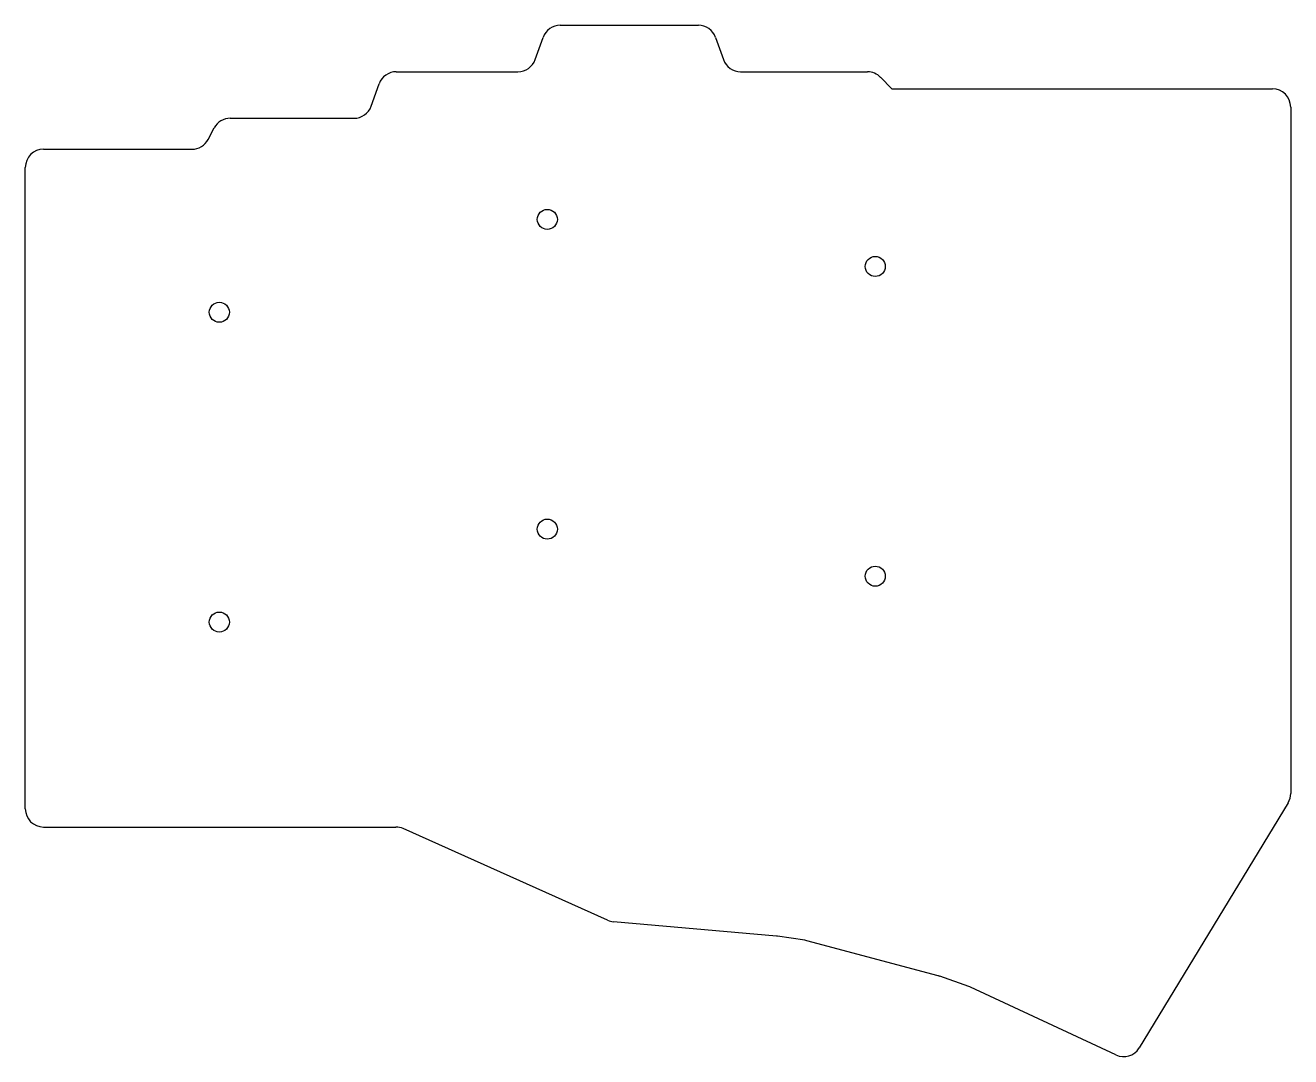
# Model space of a CAD drawing. Header units: millimetres. Extents: x 88 to 227, y -137 to -24.
import ezdxf

# ---------------------------------------------------------------- set-up
doc = ezdxf.new("R2010")
doc.units = ezdxf.units.MM

msp = doc.modelspace()

# ---------------------------------------------------------------- linework, layer by layer
for p, q in [((146.42, -23.7), (161.58, -23.7)), ((143.67, -27.47), (144.53, -25.03)), ((163.47, -25.03), (164.33, -27.47)), ((128.42, -28.8), (141.78, -28.8)), ((166.22, -28.8), (180.15, -28.8)), ((125.67, -32.57), (126.53, -30.13)), ((181.59, -29.41), (182.8, -30.67)), ((182.8, -30.67), (224.6, -30.67)), ((226.6, -32.67), (226.6, -108.01)), ((110.2, -33.9), (123.78, -33.9)), ((107.76, -36.24), (108.44, -34.96)), ((89.7, -37.3), (106, -37.3)), ((87.7, -109.7), (87.7, -39.3)), ((226.31, -109.05), (209.97, -135.95)), ((89.7, -111.7), (128.37, -111.7)), ((151.62, -121.93), (129.19, -111.88)), ((170.16, -123.67), (152.26, -122.1)), ((173.28, -124.13), (170.28, -123.68)), ((187.92, -128.05), (173.5, -124.18)), ((191.27, -129.21), (188.07, -128.09)), ((207.41, -136.72), (191.45, -129.28))]:
    msp.add_line(p, q)
for centre in [(145, -45), (181, -50.17), (109, -55.2), (145, -79), (181, -84.17), (109, -89.2)]:
    msp.add_circle(centre, 1.1)
for centre, start, end in [((146.42, -25.7), 90, 160.56), ((161.58, -25.7), 19.44, 90), ((141.78, -26.8), 270, 340.56), ((166.22, -26.8), 199.44, 270), ((128.42, -30.8), 90, 160.56), ((180.15, -30.8), 43.9073, 90), ((224.6, -32.67), 0, 90), ((123.78, -31.9), 270, 340.56), ((110.2, -35.9), 90, 152.1027), ((89.7, -39.3), 90, 180), ((106, -35.3), 270, 332.1027), ((224.6, -108.01), 328.7205, 0), ((89.7, -109.7), 180, 270), ((128.37, -113.7), 65.8478, 90), ((152.44, -120.11), 245.8478, 265), ((169.98, -125.66), 81.4008, 85), ((172.98, -126.11), 75, 81.4008), ((187.41, -129.98), 70.7561, 75), ((190.61, -131.09), 65, 70.7561), ((208.26, -134.91), 245, 328.7205)]:
    msp.add_arc(centre, 2, start, end)

doc.saveas('drawing.dxf')
